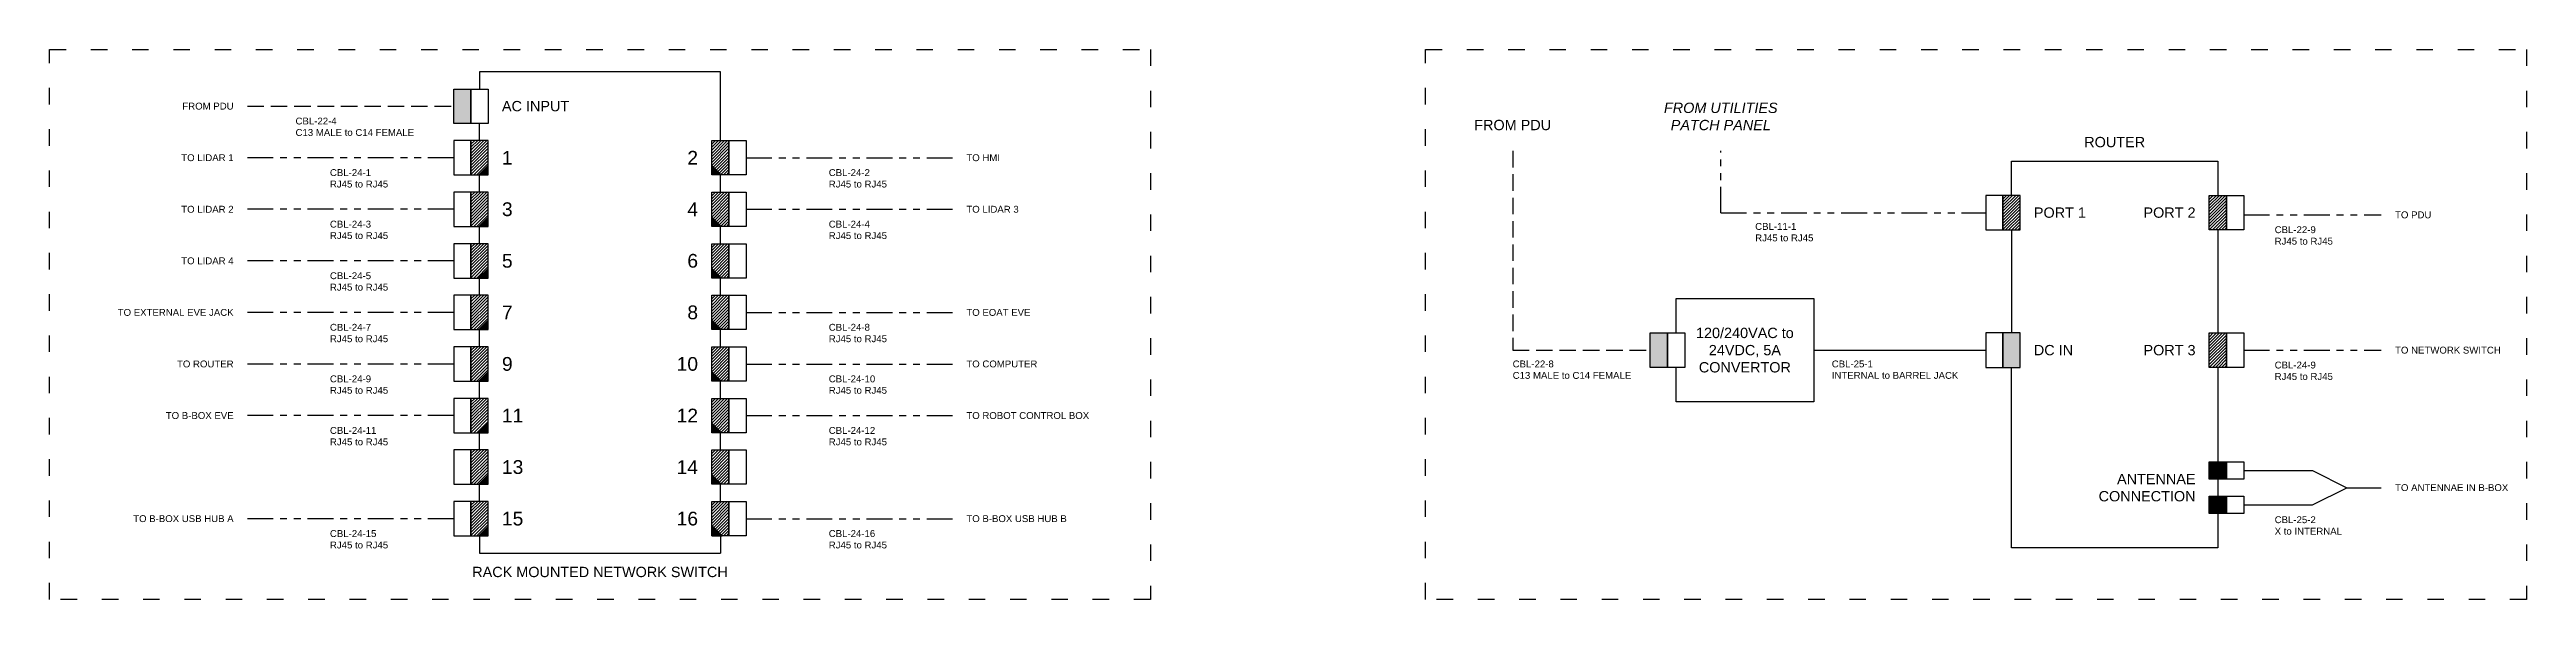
# Model space of a CAD drawing. Header units: inches. Extents: x -30 to 106, y 20 to 28.
# Drawn here: x 50.14 to 86.14, y 19.62 to 27.62 of the extents above; entities that cross this region are included whole.
import ezdxf

# ---------------------------------------------------------------- set-up
doc = ezdxf.new("R2010")
doc.units = ezdxf.units.IN
doc.header["$MEASUREMENT"] = 0
for name, pattern in [('ACAD_ISO02W100', [15, 12, -3]), ('ACAD_ISO03W100', [30, 12, -18]), ('PHANTOM', [2.5, 1.25, -0.25, 0.25, -0.25, 0.25, -0.25])]:
    doc.linetypes.add(name, pattern=pattern)
doc.styles.get("Standard").update_dxf_attribs({"font": 'arial.ttf'})
pattern_1 = [(45, (66.890466, 1.248114), (-0.022097087, 0.022097087), [])]

msp = doc.modelspace()

# ---------------------------------------------------------------- hatches: boundary and pattern name
h = msp.add_hatch(color=1)
h.dxf.hatch_style = 1
h.paths.add_polyline_path([(56.02, 26.546), (56.27, 26.546), (56.27, 27.046), (56.02, 27.046)])
h = msp.add_hatch()
h.set_pattern_fill('ANSI31', color=5, scale=0.25)
h.set_pattern_definition([(45, (44.625, 2.046257), (-0.022097087, 0.022097087), [])])
h.paths.add_polyline_path([(56.27, 25.796), (56.52, 25.796), (56.52, 26.296), (56.27, 26.296)])
h = msp.add_hatch()
h.set_pattern_fill('ANSI31', color=5, scale=0.25)
h.set_pattern_definition([(45, (48.125, 2.046257), (-0.022097087, 0.022097087), [])])
h.paths.add_polyline_path([(59.77, 25.796), (60.02, 25.796), (60.02, 26.296), (59.77, 26.296)])
h = msp.add_hatch(color=3)
h.dxf.hatch_style = 1
h.paths.add_polyline_path([(56.52, 25.946), (56.52, 25.796), (56.37, 25.796)])
h = msp.add_hatch(color=3)
h.dxf.hatch_style = 1
h.paths.add_polyline_path([(59.77, 25.946), (59.77, 25.796), (59.92, 25.796)])
h = msp.add_hatch()
h.set_pattern_fill('ANSI31', color=5, scale=0.25)
h.set_pattern_definition([(45, (44.625, 1.296257), (-0.022097087, 0.022097087), [])])
h.paths.add_polyline_path([(56.27, 25.046), (56.52, 25.046), (56.52, 25.546), (56.27, 25.546)])
h = msp.add_hatch()
h.set_pattern_fill('ANSI31', color=5, scale=0.25)
h.set_pattern_definition([(45, (48.125, 1.296257), (-0.022097087, 0.022097087), [])])
h.paths.add_polyline_path([(59.77, 25.046), (60.02, 25.046), (60.02, 25.546), (59.77, 25.546)])
h = msp.add_hatch()
h.set_pattern_fill('ANSI31', color=5, scale=0.25)
h.set_pattern_definition(pattern_1)
h.paths.add_polyline_path([(78.535, 24.997), (78.785, 24.997), (78.785, 25.497), (78.535, 25.497)])
h = msp.add_hatch()
h.set_pattern_fill('ANSI31', color=5, scale=0.25)
h.set_pattern_definition(pattern_1)
h.paths.add_polyline_path([(81.785, 24.997), (81.535, 24.997), (81.535, 25.497), (81.785, 25.497)])
h = msp.add_hatch(color=3)
h.dxf.hatch_style = 1
h.paths.add_polyline_path([(56.52, 25.196), (56.52, 25.046), (56.37, 25.046)])
h = msp.add_hatch(color=3)
h.dxf.hatch_style = 1
h.paths.add_polyline_path([(59.77, 25.196), (59.77, 25.046), (59.92, 25.046)])
h = msp.add_hatch()
h.set_pattern_fill('ANSI31', color=5, scale=0.25)
h.set_pattern_definition([(45, (44.625, 0.546257), (-0.022097087, 0.022097087), [])])
h.paths.add_polyline_path([(56.27, 24.296), (56.52, 24.296), (56.52, 24.796), (56.27, 24.796)])
h = msp.add_hatch()
h.set_pattern_fill('ANSI31', color=5, scale=0.25)
h.set_pattern_definition([(45, (48.125, 0.546257), (-0.022097087, 0.022097087), [])])
h.paths.add_polyline_path([(59.77, 24.296), (60.02, 24.296), (60.02, 24.796), (59.77, 24.796)])
h = msp.add_hatch(color=3)
h.dxf.hatch_style = 1
h.paths.add_polyline_path([(56.52, 24.446), (56.52, 24.296), (56.37, 24.296)])
h = msp.add_hatch(color=3)
h.dxf.hatch_style = 1
h.paths.add_polyline_path([(59.77, 24.446), (59.77, 24.296), (59.92, 24.296)])
h = msp.add_hatch()
h.set_pattern_fill('ANSI31', color=5, scale=0.25)
h.set_pattern_definition([(45, (44.625, -0.203743), (-0.022097087, 0.022097087), [])])
h.paths.add_polyline_path([(56.27, 23.546), (56.52, 23.546), (56.52, 24.046), (56.27, 24.046)])
h = msp.add_hatch()
h.set_pattern_fill('ANSI31', color=5, scale=0.25)
h.set_pattern_definition([(45, (48.125, -0.203743), (-0.022097087, 0.022097087), [])])
h.paths.add_polyline_path([(59.77, 23.546), (60.02, 23.546), (60.02, 24.046), (59.77, 24.046)])
h = msp.add_hatch(color=3)
h.dxf.hatch_style = 1
h.paths.add_polyline_path([(56.52, 23.696), (56.52, 23.546), (56.37, 23.546)])
h = msp.add_hatch(color=3)
h.dxf.hatch_style = 1
h.paths.add_polyline_path([(59.77, 23.696), (59.77, 23.546), (59.92, 23.546)])
h = msp.add_hatch(color=1)
h.dxf.hatch_style = 1
h.paths.add_polyline_path([(73.41, 22.997), (73.66, 22.997), (73.66, 23.497), (73.41, 23.497)])
h = msp.add_hatch(color=3)
h.dxf.hatch_style = 1
h.paths.add_polyline_path([(78.785, 23.497), (78.535, 23.497), (78.535, 22.997), (78.785, 22.997)])
h = msp.add_hatch()
h.set_pattern_fill('ANSI31', color=5, scale=0.25)
h.set_pattern_definition([(45, (66.890466, -0.751886), (-0.022097087, 0.022097087), [])])
h.paths.add_polyline_path([(81.785, 22.997), (81.535, 22.997), (81.535, 23.497), (81.785, 23.497)])
h = msp.add_hatch()
h.set_pattern_fill('ANSI31', color=5, scale=0.25)
h.set_pattern_definition([(45, (44.625, -0.953743), (-0.022097087, 0.022097087), [])])
h.paths.add_polyline_path([(56.27, 22.796), (56.52, 22.796), (56.52, 23.296), (56.27, 23.296)])
h = msp.add_hatch()
h.set_pattern_fill('ANSI31', color=5, scale=0.25)
h.set_pattern_definition([(45, (48.125, -0.953743), (-0.022097087, 0.022097087), [])])
h.paths.add_polyline_path([(59.77, 22.796), (60.02, 22.796), (60.02, 23.296), (59.77, 23.296)])
h = msp.add_hatch(color=3)
h.dxf.hatch_style = 1
h.paths.add_polyline_path([(56.52, 22.946), (56.52, 22.796), (56.37, 22.796)])
h = msp.add_hatch(color=3)
h.dxf.hatch_style = 1
h.paths.add_polyline_path([(59.77, 22.946), (59.77, 22.796), (59.92, 22.796)])
h = msp.add_hatch()
h.set_pattern_fill('ANSI31', color=5, scale=0.25)
h.set_pattern_definition([(45, (44.625, -1.703743), (-0.022097087, 0.022097087), [])])
h.paths.add_polyline_path([(56.27, 22.046), (56.52, 22.046), (56.52, 22.546), (56.27, 22.546)])
h = msp.add_hatch()
h.set_pattern_fill('ANSI31', color=5, scale=0.25)
h.set_pattern_definition([(45, (48.125, -1.703743), (-0.022097087, 0.022097087), [])])
h.paths.add_polyline_path([(59.77, 22.046), (60.02, 22.046), (60.02, 22.546), (59.77, 22.546)])
h = msp.add_hatch(color=3)
h.dxf.hatch_style = 1
h.paths.add_polyline_path([(56.52, 22.196), (56.52, 22.046), (56.37, 22.046)])
h = msp.add_hatch(color=3)
h.dxf.hatch_style = 1
h.paths.add_polyline_path([(59.77, 22.196), (59.77, 22.046), (59.92, 22.046)])
h = msp.add_hatch()
h.set_pattern_fill('ANSI31', color=5, scale=0.25)
h.set_pattern_definition([(45, (44.625, -2.453743), (-0.022097087, 0.022097087), [])])
h.paths.add_polyline_path([(56.27, 21.296), (56.52, 21.296), (56.52, 21.796), (56.27, 21.796)])
h = msp.add_hatch()
h.set_pattern_fill('ANSI31', color=5, scale=0.25)
h.set_pattern_definition([(45, (48.125, -2.453743), (-0.022097087, 0.022097087), [])])
h.paths.add_polyline_path([(59.77, 21.296), (60.02, 21.296), (60.02, 21.796), (59.77, 21.796)])
h = msp.add_hatch(color=3)
h.dxf.hatch_style = 1
h.paths.add_polyline_path([(81.535, 21.372), (81.785, 21.372), (81.785, 21.622), (81.535, 21.622)])
h = msp.add_hatch(color=3)
h.dxf.hatch_style = 1
h.paths.add_polyline_path([(56.52, 21.446), (56.52, 21.296), (56.37, 21.296)])
h = msp.add_hatch(color=3)
h.dxf.hatch_style = 1
h.paths.add_polyline_path([(59.77, 21.446), (59.77, 21.296), (59.92, 21.296)])
h = msp.add_hatch()
h.set_pattern_fill('ANSI31', color=5, scale=0.25)
h.set_pattern_definition([(45, (44.625, -3.203743), (-0.022097087, 0.022097087), [])])
h.paths.add_polyline_path([(56.27, 20.546), (56.52, 20.546), (56.52, 21.046), (56.27, 21.046)])
h = msp.add_hatch()
h.set_pattern_fill('ANSI31', color=5, scale=0.25)
h.set_pattern_definition([(45, (48.125, -3.203743), (-0.022097087, 0.022097087), [])])
h.paths.add_polyline_path([(59.77, 20.546), (60.02, 20.546), (60.02, 21.046), (59.77, 21.046)])
h = msp.add_hatch(color=3)
h.dxf.hatch_style = 1
h.paths.add_polyline_path([(81.535, 20.872), (81.785, 20.872), (81.785, 21.122), (81.535, 21.122)])
h = msp.add_hatch(color=3)
h.dxf.hatch_style = 1
h.paths.add_polyline_path([(56.52, 20.696), (56.52, 20.546), (56.37, 20.546)])
h = msp.add_hatch(color=3)
h.dxf.hatch_style = 1
h.paths.add_polyline_path([(59.77, 20.696), (59.77, 20.546), (59.92, 20.546)])

# ---------------------------------------------------------------- linework, layer by layer
for p, q in [((59.895, 27.296), (56.395, 27.296)), ((56.395, 27.296), (56.395, 27.046)), ((59.895, 26.296), (59.895, 27.296)), ((56.395, 26.296), (56.395, 26.546)), ((78.66, 25.497), (78.66, 25.997)), ((78.66, 25.997), (81.66, 25.997)), ((81.66, 25.997), (81.66, 25.497)), ((56.395, 25.546), (56.395, 25.796)), ((59.895, 25.546), (59.895, 25.796)), ((56.395, 24.796), (56.395, 25.046)), ((59.895, 24.796), (59.895, 25.046)), ((78.66, 24.997), (78.66, 23.497)), ((81.66, 24.997), (81.66, 23.497)), ((56.395, 24.046), (56.395, 24.296)), ((59.895, 24.046), (59.895, 24.296)), ((56.395, 23.296), (56.395, 23.546)), ((59.895, 23.296), (59.895, 23.546)), ((56.395, 22.546), (56.395, 22.796)), ((59.895, 22.546), (59.895, 22.796)), ((78.66, 20.372), (78.66, 22.997)), ((81.66, 22.997), (81.66, 21.622)), ((56.395, 21.796), (56.395, 22.046)), ((59.895, 21.796), (59.895, 22.046)), ((56.395, 21.046), (56.395, 21.296)), ((59.895, 21.046), (59.895, 21.296)), ((81.66, 21.372), (81.66, 21.122)), ((56.395, 20.546), (56.395, 20.296)), ((59.895, 20.546), (59.895, 20.296)), ((81.66, 20.872), (81.66, 20.372)), ((56.395, 20.296), (59.895, 20.296)), ((81.66, 20.372), (78.66, 20.372))]:
    msp.add_line(p, q)
at = {"color": 1, "linetype": 'ACAD_ISO02W100', "ltscale": 0.02}
for p, q in [((53.02, 26.796), (56.02, 26.796)), ((71.41, 26.145), (71.41, 23.247)), ((71.41, 23.247), (73.41, 23.247))]:
    msp.add_line(p, q, dxfattribs=at)
at = {"color": 5, "linetype": 'PHANTOM', "ltscale": 0.3}
for p, q in [((56.02, 26.046), (53.02, 26.046)), ((60.27, 26.046), (63.27, 26.046)), ((74.435, 25.247), (74.435, 26.145)), ((56.02, 25.296), (53.02, 25.296)), ((60.27, 25.296), (63.27, 25.296)), ((74.435, 25.247), (78.285, 25.247)), ((82.035, 25.215), (84.035, 25.215)), ((56.02, 24.546), (53.02, 24.546)), ((56.02, 23.796), (53.02, 23.796)), ((60.27, 23.796), (63.27, 23.796)), ((56.02, 23.046), (53.02, 23.046)), ((60.27, 23.046), (63.27, 23.046)), ((82.035, 23.247), (84.035, 23.247)), ((56.02, 22.296), (53.02, 22.296)), ((60.27, 22.296), (63.27, 22.296)), ((56.02, 20.796), (53.02, 20.796)), ((60.27, 20.796), (63.27, 20.796))]:
    msp.add_line(p, q, dxfattribs=at)
at = {"color": 3}
for p, q in [((75.785, 23.247), (78.285, 23.247)), ((82.035, 21.497), (83.035, 21.497)), ((83.035, 21.497), (83.535, 21.247)), ((83.035, 20.997), (83.535, 21.247)), ((83.535, 21.247), (84.035, 21.247)), ((82.035, 20.997), (83.035, 20.997)), ((59.77, 20.546), (59.77, 20.696)), ((59.92, 20.546), (59.77, 20.696)), ((59.77, 20.546), (59.92, 20.546))]:
    msp.add_line(p, q, dxfattribs=at)
at = {"linetype": 'ACAD_ISO03W100', "ltscale": 0.02}
for points in [[(50.145, 27.621), (66.145, 27.621), (66.145, 19.621), (50.145, 19.621)], [(70.145, 27.621), (86.145, 27.621), (86.145, 19.621), (70.145, 19.621)]]:
    msp.add_lwpolyline(points, close=True, dxfattribs=at)
at = {"color": 1}
for points in [[(56.02, 27.046), (56.27, 27.046), (56.27, 26.546), (56.02, 26.546)], [(56.27, 27.046), (56.52, 27.046), (56.52, 26.546), (56.27, 26.546)], [(73.41, 23.497), (73.66, 23.497), (73.66, 22.997), (73.41, 22.997)], [(73.66, 23.497), (73.91, 23.497), (73.91, 22.997), (73.66, 22.997)]]:
    msp.add_lwpolyline(points, close=True, dxfattribs=at)
at = {"color": 5}
for points in [[(56.27, 26.296), (56.02, 26.296), (56.02, 25.796), (56.27, 25.796)], [(56.52, 26.296), (56.27, 26.296), (56.27, 25.796), (56.52, 25.796)], [(59.77, 26.296), (60.02, 26.296), (60.02, 25.796), (59.77, 25.796)], [(60.02, 26.296), (60.27, 26.296), (60.27, 25.796), (60.02, 25.796)], [(56.27, 25.546), (56.02, 25.546), (56.02, 25.046), (56.27, 25.046)], [(56.52, 25.546), (56.27, 25.546), (56.27, 25.046), (56.52, 25.046)], [(59.77, 25.546), (60.02, 25.546), (60.02, 25.046), (59.77, 25.046)], [(60.02, 25.546), (60.27, 25.546), (60.27, 25.046), (60.02, 25.046)], [(78.535, 25.497), (78.285, 25.497), (78.285, 24.997), (78.535, 24.997)], [(78.785, 25.497), (78.535, 25.497), (78.535, 24.997), (78.785, 24.997)], [(81.535, 25.497), (81.785, 25.497), (81.785, 24.997), (81.535, 24.997)], [(81.785, 25.497), (82.035, 25.497), (82.035, 24.997), (81.785, 24.997)], [(56.27, 24.796), (56.02, 24.796), (56.02, 24.296), (56.27, 24.296)], [(56.52, 24.796), (56.27, 24.796), (56.27, 24.296), (56.52, 24.296)], [(59.77, 24.796), (60.02, 24.796), (60.02, 24.296), (59.77, 24.296)], [(60.02, 24.796), (60.27, 24.796), (60.27, 24.296), (60.02, 24.296)], [(56.27, 24.046), (56.02, 24.046), (56.02, 23.546), (56.27, 23.546)], [(56.52, 24.046), (56.27, 24.046), (56.27, 23.546), (56.52, 23.546)], [(59.77, 24.046), (60.02, 24.046), (60.02, 23.546), (59.77, 23.546)], [(60.02, 24.046), (60.27, 24.046), (60.27, 23.546), (60.02, 23.546)], [(81.535, 23.497), (81.785, 23.497), (81.785, 22.997), (81.535, 22.997)], [(81.785, 23.497), (82.035, 23.497), (82.035, 22.997), (81.785, 22.997)], [(56.27, 23.296), (56.02, 23.296), (56.02, 22.796), (56.27, 22.796)], [(56.52, 23.296), (56.27, 23.296), (56.27, 22.796), (56.52, 22.796)], [(59.77, 23.296), (60.02, 23.296), (60.02, 22.796), (59.77, 22.796)], [(60.02, 23.296), (60.27, 23.296), (60.27, 22.796), (60.02, 22.796)], [(56.27, 22.546), (56.02, 22.546), (56.02, 22.046), (56.27, 22.046)], [(56.52, 22.546), (56.27, 22.546), (56.27, 22.046), (56.52, 22.046)], [(59.77, 22.546), (60.02, 22.546), (60.02, 22.046), (59.77, 22.046)], [(60.02, 22.546), (60.27, 22.546), (60.27, 22.046), (60.02, 22.046)], [(56.27, 21.796), (56.02, 21.796), (56.02, 21.296), (56.27, 21.296)], [(56.52, 21.796), (56.27, 21.796), (56.27, 21.296), (56.52, 21.296)], [(59.77, 21.796), (60.02, 21.796), (60.02, 21.296), (59.77, 21.296)], [(60.02, 21.796), (60.27, 21.796), (60.27, 21.296), (60.02, 21.296)], [(56.27, 21.046), (56.02, 21.046), (56.02, 20.546), (56.27, 20.546)], [(56.52, 21.046), (56.27, 21.046), (56.27, 20.546), (56.52, 20.546)], [(59.77, 21.046), (60.02, 21.046), (60.02, 20.546), (59.77, 20.546)], [(60.02, 21.046), (60.27, 21.046), (60.27, 20.546), (60.02, 20.546)]]:
    msp.add_lwpolyline(points, close=True, dxfattribs=at)
msp.add_lwpolyline([(73.785, 23.497), (73.785, 23.997), (75.785, 23.997), (75.785, 22.497), (73.785, 22.497), (73.785, 22.997)])
at = {"color": 3}
for points in [[(78.535, 23.497), (78.285, 23.497), (78.285, 22.997), (78.535, 22.997)], [(78.785, 23.497), (78.535, 23.497), (78.535, 22.997), (78.785, 22.997)], [(81.535, 21.622), (81.785, 21.622), (81.785, 21.372), (81.535, 21.372)], [(81.785, 21.622), (82.035, 21.622), (82.035, 21.372), (81.785, 21.372)], [(81.535, 21.122), (81.785, 21.122), (81.785, 20.872), (81.535, 20.872)], [(81.785, 21.122), (82.035, 21.122), (82.035, 20.872), (81.785, 20.872)]]:
    msp.add_lwpolyline(points, close=True, dxfattribs=at)

# ---------------------------------------------------------------- texts
at = {"color": 3, "width": 4.46392}
for s, insert, char_height, attachment_point in [('{\\C256;FROM PDU}', (52.82, 26.796), 0.1, 6), ('{\\C256;CBL-22-4\\PC13 MALE to C14 FEMALE}', (53.72, 26.496), 0.1, 4), ('{\\C256;FROM PDU}', (71.41, 26.445), 0.15, 8), ('{\\C256;TO LIDAR 1}', (52.82, 26.046), 0.1, 6), ('{\\C256;TO HMI}', (63.47, 26.046), 0.1, 4), ('{\\C256;CBL-24-1\\PRJ45 to RJ45}', (54.22, 25.746), 0.1, 4), ('{\\C256;CBL-24-2\\PRJ45 to RJ45}', (61.47, 25.746), 0.1, 4), ('{\\C256;TO LIDAR 2}', (52.82, 25.296), 0.1, 6), ('{\\C256;TO LIDAR 3}', (63.47, 25.296), 0.1, 4), ('{\\C256;TO PDU}', (84.235, 25.215), 0.1, 4), ('{\\C256;CBL-24-3\\PRJ45 to RJ45}', (54.22, 24.996), 0.1, 4), ('{\\C256;CBL-24-4\\PRJ45 to RJ45}', (61.47, 24.996), 0.1, 4), ('{\\C256;CBL-11-1\\PRJ45 to RJ45}', (74.935, 25.097), 0.1, 1), ('{\\C256;CBL-22-9\\PRJ45 to RJ45}', (82.485, 24.915), 0.1, 4), ('{\\C256;TO LIDAR 4}', (52.82, 24.546), 0.1, 6), ('{\\C256;CBL-24-5\\PRJ45 to RJ45}', (54.22, 24.246), 0.1, 4), ('{\\C256;TO EXTERNAL EVE JACK}', (52.82, 23.796), 0.1, 6), ('{\\C256;TO EOAT EVE}', (63.47, 23.796), 0.1, 4), ('{\\C256;CBL-24-7\\PRJ45 to RJ45}', (54.22, 23.496), 0.1, 4), ('{\\C256;CBL-24-8\\PRJ45 to RJ45}', (61.47, 23.496), 0.1, 4), ('{\\C256;TO ROUTER}', (52.82, 23.046), 0.1, 6), ('{\\C256;TO COMPUTER}', (63.47, 23.046), 0.1, 4), ('{\\C256;CBL-22-8\\PC13 MALE to C14 FEMALE}', (71.41, 23.097), 0.1, 1), ('{\\C256;CBL-25-1\\PINTERNAL to BARREL JACK}', (76.048, 23.097), 0.1, 1), ('{\\C256;CBL-24-9\\PRJ45 to RJ45}', (82.485, 22.947), 0.1, 4), ('{\\C256;TO NETWORK SWITCH}', (84.235, 23.247), 0.1, 4), ('{\\C256;CBL-24-9\\PRJ45 to RJ45}', (54.22, 22.746), 0.1, 4), ('{\\C256;CBL-24-10\\PRJ45 to RJ45}', (61.47, 22.746), 0.1, 4), ('{\\C256;TO B-BOX EVE}', (52.82, 22.296), 0.1, 6), ('{\\C256;TO ROBOT CONTROL BOX}', (63.47, 22.296), 0.1, 4), ('{\\C256;CBL-24-11\\PRJ45 to RJ45}', (54.22, 21.996), 0.1, 4), ('{\\C256;CBL-24-12\\PRJ45 to RJ45}', (61.47, 21.996), 0.1, 4), ('{\\C256;TO ANTENNAE IN B-BOX}', (84.235, 21.247), 0.1, 4), ('{\\C256;TO B-BOX USB HUB A}', (52.82, 20.796), 0.1, 6), ('{\\C256;CBL-24-15\\PRJ45 to RJ45}', (54.22, 20.496), 0.1, 4), ('{\\C256;CBL-24-16\\PRJ45 to RJ45}', (61.47, 20.496), 0.1, 4), ('{\\C256;TO B-BOX USB HUB B}', (63.47, 20.796), 0.1, 4), ('{\\C256;CBL-25-2\\PX to INTERNAL}', (82.485, 20.697), 0.1, 4)]:
    msp.add_mtext(s, dxfattribs=dict(at, insert=insert, char_height=char_height, attachment_point=attachment_point))
at = {"color": 3}
for s, width, heights, insert, char_height, attachment_point in [('{\\C256;AC INPUT}', 1.28151, [0], (56.72, 26.796), 0.15, 4), ('{\\C256;ROUTER}', 3.7554, [0.155], (80.16, 26.197), 0.15, 8), ('{\\C256;1}', 1.28151, [0], (56.72, 26.046), 0.2, 4), ('{\\C256;2}', 1.28151, [0], (59.57, 26.046), 0.2, 6), ('{\\C256;3}', 1.28151, [0], (56.72, 25.296), 0.2, 4), ('{\\C256;4}', 1.28151, [0], (59.57, 25.296), 0.2, 6), ('{\\C256;PORT 1}', 1.47407, [0], (78.985, 25.247), 0.15, 4), ('{\\C256;PORT 2}', 1.47407, [0], (81.335, 25.247), 0.15, 6), ('{\\C256;5}', 1.28151, [0], (56.72, 24.546), 0.2, 4), ('{\\C256;6}', 1.28151, [0], (59.57, 24.546), 0.2, 6), ('{\\C256;7}', 1.28151, [0], (56.72, 23.796), 0.2, 4), ('{\\C256;8}', 1.28151, [0], (59.57, 23.796), 0.2, 6), ('{\\C256;120/240VAC to 24VDC, 5A CONVERTOR}', 1.91361, [0], (74.785, 23.247), 0.15, 5), ('{\\C256;9}', 1.28151, [0], (56.72, 23.046), 0.2, 4), ('{\\C256;10}', 1.28151, [0], (59.57, 23.046), 0.2, 6), ('{\\C256;DC IN}', 1.47407, [0], (78.985, 23.247), 0.15, 4), ('{\\C256;PORT 3}', 1.47407, [0], (81.335, 23.247), 0.15, 6), ('{\\C256;11}', 1.28151, [0], (56.72, 22.296), 0.2, 4), ('{\\C256;12}', 1.28151, [0], (59.57, 22.296), 0.2, 6), ('{\\C256;13}', 1.28151, [0], (56.72, 21.546), 0.2, 4), ('{\\C256;14}', 1.28151, [0], (59.57, 21.546), 0.2, 6), ('{\\C256;ANTENNAE CONNECTION}', 1.47407, [0], (81.335, 21.247), 0.15, 6), ('{\\C256;15}', 1.28151, [0], (56.72, 20.796), 0.2, 4), ('{\\C256;16}', 1.28151, [0], (59.57, 20.796), 0.2, 6), ('{\\C256;RACK MOUNTED NETWORK SWITCH}', 3.7554, [0], (58.145, 20.096), 0.15, 2)]:
    msp.add_mtext_dynamic_manual_height_columns(s, width=width, gutter_width=1, heights=heights, dxfattribs=dict(at, insert=insert, char_height=char_height, attachment_point=attachment_point))
at = {"linetype": 'ACAD_ISO02W100', "ltscale": 0.02, "insert": (74.435, 26.445), "char_height": 0.15, "attachment_point": 8}
msp.add_mtext_dynamic_manual_height_columns('{\\fArial|b0|i1|c0|p34;FROM UTILITIES PATCH PANEL}', width=2.10541, gutter_width=1, heights=[0], dxfattribs=at)

doc.saveas('drawing.dxf')
